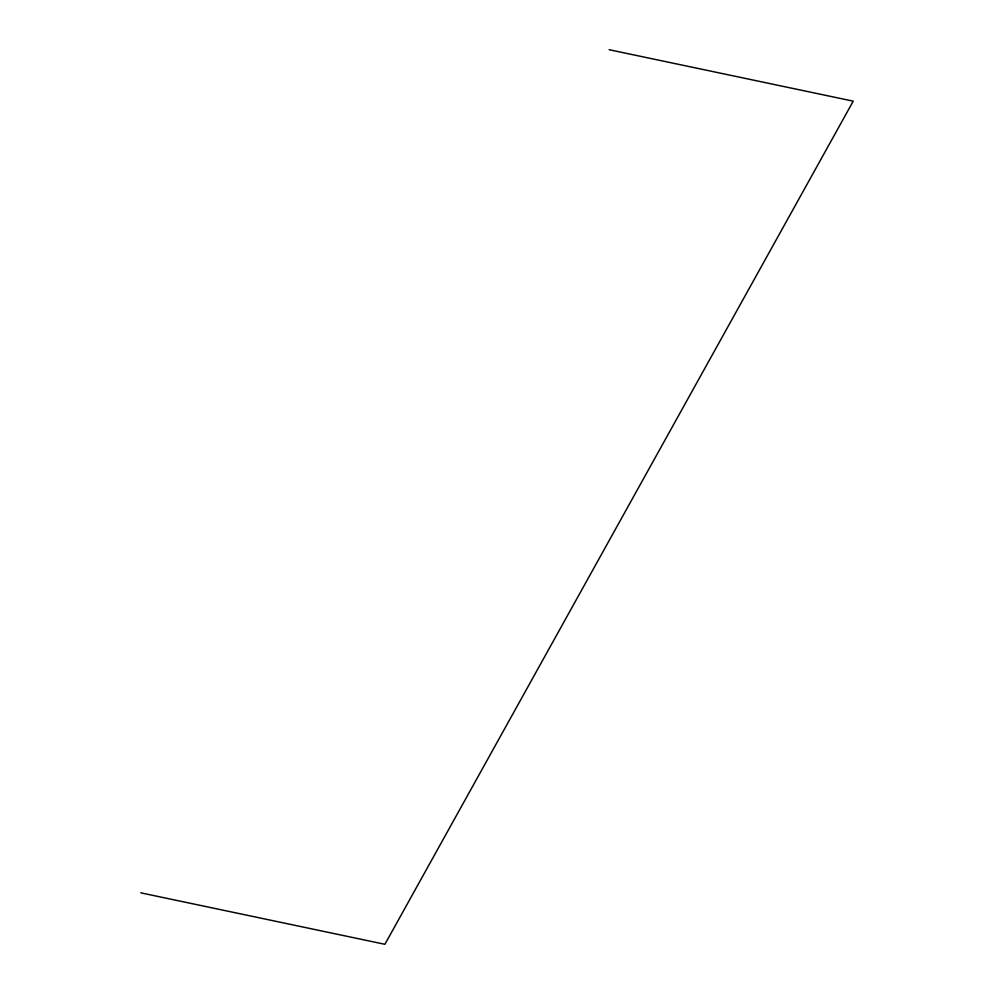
<?xml version="1.0" encoding="UTF-8"?>
<svg xmlns="http://www.w3.org/2000/svg" width="994" height="994" viewBox="0 0 994 994"><rect width="100%" height="100%" fill="white"/><g stroke="black" fill="none" stroke-linecap="round" stroke-linejoin="round"><path stroke-width="1.49" d="M609.098 49.7L853.225 101.164L384.902 944.3L140.775 892.836"/></g></svg>
